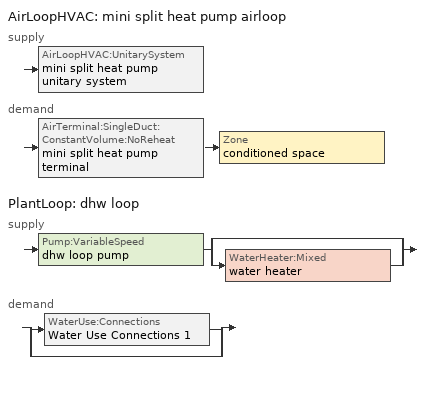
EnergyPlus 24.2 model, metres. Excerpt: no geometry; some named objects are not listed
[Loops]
AirLoopHVAC 'mini split heat pump airloop'
 supply: AirLoopHVAC:UnitarySystem 'mini split heat pump unitary system'
 demand: AirTerminal:SingleDuct:ConstantVolume:NoReheat 'mini split heat pump terminal' > Zone 'conditioned space'
PlantLoop 'dhw loop'
 supply: Pump:VariableSpeed 'dhw loop pump' > split
  | bypass
  | WaterHeater:Mixed 'water heater'
 demand: split
  | WaterUse:Connections 'Water Use Connections 1'
  | bypass
[ZoneControl:Thermostat]
conditioned space Thermostat: Zone or ZoneList=conditioned space; Control Type Schedule=conditioned space Thermostat Schedule; Control 1=conditioned space temperature setpoint; Temperature Difference Between Cutout And Setpoint {deltaC}=0
[ThermostatSetpoint:DualSetpoint]
conditioned space temperature setpoint: Heating Setpoint Temperature Schedule=heating setpoint; Cooling Setpoint Temperature Schedule=cooling setpoint
[AirLoopHVAC:UnitarySystem] Control Type=Load; Controlling Zone or Thermostat Location=conditioned space; Dehumidification Control Type=None; Availability Schedule=Always On Discrete; Fan Placement=BlowThrough; DX Heating Coil Sizing Ratio=1; Use DOAS DX Cooling Coil=No; Minimum Supply Air Temperature {C}=2; Latent Load Control=SensibleOnlyLoadControl; Heating Supply Air Flow Rate Method=SupplyAirFlowRate; No Load Supply Air Flow Rate Method=SupplyAirFlowRate; No Load Supply Air Flow Rate {m3/s}=0; No Load Supply Air Flow Rate Control Set To Low Speed=Yes; Maximum Supply Air Temperature {C}=48.8889; Maximum Outdoor Dry-Bulb Temperature for Supplemental Heater Operation {C}=21; Ancillary On-Cycle Electric Power {W}=0; Ancillary Off-Cycle Electric Power {W}=0
Name | Supply Fan | Supply Air Fan Operating Mode Schedule | Heating Coil | Cooling Supply Air Flow Rate Method | Heating Supply Air Flow Rate {m3/s} | Cooling Coil | Cooling Supply Air Flow Rate {m3/s} | Design Specification Multispeed Object
unit heater unitary system | unit heater supply fan | unit heater auto fan schedule | unit heater htg coil | None | 0.00141584
unit heater unitary system 1 | unit heater supply fan 1 | unit heater auto fan schedule 1 | unit heater htg coil 1 | None | 0.00141584
mini split heat pump unitary system | mini split heat pump supply fan | mini split heat pump auto fan schedule | mini split heat pump htg coil | SupplyAirFlowRate | 0.316677 | mini split heat pump clg coil | 0.316677 | Unitary System Performance Multispeed 1
[Fan:SystemModel] Availability Schedule=Always On Discrete; Speed Control Method=Discrete; Electric Power Minimum Flow Rate Fraction=0.2; Design Pressure Rise {Pa}=500; Motor Efficiency=1; Motor In Air Stream Fraction=1; Design Electric Power Consumption {W}=Autosize; Design Power Sizing Method=PowerPerFlow; Electric Power Per Unit Flow Rate Per Unit Pressure {W/((m3/s)-Pa)}=1.66667; Fan Total Efficiency=0.7; Motor Loss Radiative Fraction=0
Name | Design Maximum Air Flow Rate {m3/s} | Electric Power Per Unit Flow Rate {W/(m3/s)} | Number of Speeds | Speed Flow Fraction 1 | Speed Electric Power Fraction 1 | Speed Flow Fraction 2 | Speed Electric Power Fraction 2 | Speed Flow Fraction 3 | Speed Electric Power Fraction 3 | Speed Flow Fraction 4 | Speed Electric Power Fraction 4
unit heater supply fan; unit heater supply fan 1 | 0.00141584 | 1e-06 | 1 | 1 | 1
mini split heat pump supply fan | 0.389996 | 148.322 | 4 | 0.20706 | 0.00888 | 0.252 | 0.016 | 0.812 | 0.53539 | 1 | 1
[Coil:Heating:Fuel] Availability Schedule=Always On Discrete; Fuel Type=Propane; Burner Efficiency=0.3; Nominal Capacity {W}=0.293071; On Cycle Parasitic Electric Load {W}=0; Off Cycle Parasitic Fuel Load {W}=0
unit heater htg coil; unit heater htg coil 1
[ZoneHVAC:Baseboard:Convective:Electric]
electric baseboard: Availability Schedule=Always On Discrete; Heating Design Capacity {W}=16850.7; Efficiency=1
[AirTerminal:SingleDuct:ConstantVolume:NoReheat]
mini split heat pump terminal: Availability Schedule=Always On Discrete; Maximum Air Flow Rate {m3/s}=0.316677
[Zone equipment]
conditioned space: unit heater unitary system, unit heater unitary system 1, electric baseboard, mini split heat pump terminal
[AirLoopHVAC]
mini split heat pump airloop: Design Supply Air Flow Rate {m3/s}=0.316677; Design Return Air Flow Fraction of Supply Air Flow=1
[Sizing:System]
mini split heat pump airloop: Type of Load to Size On=Sensible; Design Outdoor Air Flow Rate {m3/s}=Autosize; Central Heating Maximum System Air Flow Ratio=0.3; Preheat Design Temperature {C}=7; Preheat Design Humidity Ratio {kgWater/kgDryAir}=0.008; Precool Design Temperature {C}=12.8; Precool Design Humidity Ratio {kgWater/kgDryAir}=0.008; Central Cooling Design Supply Air Temperature {C}=12.8; Central Heating Design Supply Air Temperature {C}=16.7; Type of Zone Sum to Use=NonCoincident; 100% Outdoor Air in Cooling=Yes; 100% Outdoor Air in Heating=Yes; Central Cooling Design Supply Air Humidity Ratio {kgWater/kgDryAir}=0.0085; Central Heating Design Supply Air Humidity Ratio {kgWater/kgDryAir}=0.008; Cooling Supply Air Flow Rate Method=DesignDay; Cooling Supply Air Flow Rate {m3/s}=0; Cooling Supply Air Flow Rate Per Floor Area {m3/s-m2}=0.00996765; Cooling Fraction of Autosized Cooling Supply Air Flow Rate=1; Cooling Supply Air Flow Rate Per Unit Cooling Capacity {m3/s-W}=3.94755e-05; Heating Supply Air Flow Rate Method=DesignDay; Heating Supply Air Flow Rate {m3/s}=0; Heating Supply Air Flow Rate Per Floor Area {m3/s-m2}=0.00996765; Heating Fraction of Autosized Heating Supply Air Flow Rate=1; Heating Fraction of Autosized Cooling Supply Air Flow Rate=1; Heating Supply Air Flow Rate Per Unit Heating Capacity {m3/s-W}=3.15882e-05; System Outdoor Air Method=ZoneSum; Zone Maximum Outdoor Air Fraction=1; Cooling Design Capacity Method=CoolingDesignCapacity; Cooling Design Capacity {W}=Autosize; Cooling Design Capacity Per Floor Area {W/m2}=234.7; Fraction of Autosized Cooling Design Capacity=1; Heating Design Capacity Method=HeatingDesignCapacity; Heating Design Capacity {W}=Autosize; Heating Design Capacity Per Floor Area {W/m2}=157; Fraction of Autosized Heating Design Capacity=1; Central Cooling Capacity Control Method=OnOff; Occupant Diversity=Autosize
[AvailabilityManager:Scheduled]
mini split heat pump airloop Availability Manager: Schedule=Always On Discrete
[Coil:Heating:DX:MultiSpeed]
mini split heat pump htg coil: Availability Schedule=Always On Discrete; Minimum Outdoor Dry-Bulb Temperature for Compressor Operation {C}=-28.8889; Crankcase Heater Capacity {W}=50; Maximum Outdoor Dry-Bulb Temperature for Crankcase Heater Operation {C}=10; Defrost Energy Input Ratio Function of Temperature Curve=Defrosteir; Maximum Outdoor Dry-Bulb Temperature for Defrost Operation {C}=4.44444; Defrost Strategy=ReverseCycle; Defrost Control=Timed; Defrost Time Period Fraction=0.058333; Resistive Defrost Heater Capacity {W}=AutoSize; Apply Part Load Fraction to Speeds Greater than 1=No; Fuel Type=Electricity; Region number for Calculating HSPF=4; Number of Speeds=2; Speed Gross Rated Heating Capacity 1 {W}=1830.09; Speed Gross Rated Heating COP 1 {W/W}=4.52485; Speed Rated Air Flow Rate 1 {m3/s}=0.0982862; Speed Rated Supply Air Fan Power Per Volume Flow Rate 2017 1 {W/(m3/s)}=773.3; Speed Rated Supply Air Fan Power Per Volume Flow Rate 2023 1 {W/(m3/s)}=934.4; Speed Heating Capacity Function of Temperature Curve Name 1=Heat-CAP-fT1; Speed Heating Capacity Function of Flow Fraction Curve Name 1=Heat-CAP-fFF1; Speed Energy Input Ratio Function of Temperature Curve Name 1=Heat-EIR-fT1; Speed Energy Input Ratio Function of Flow Fraction Curve Name 1=Heat-EIR-fFF1; Speed Part Load Fraction Correlation Curve Name 1=Heat-PLF-fPLR1; Speed Rated Waste Heat Fraction of Power Input 1=0.2; Speed Waste Heat Function of Temperature Curve Name 1=ConstantBiquadratic 1; Speed Gross Rated Heating Capacity 2 {W}=7208.14; Speed Gross Rated Heating COP 2 {W/W}=3.18778; Speed Rated Air Flow Rate 2 {m3/s}=0.390027; Speed Rated Supply Air Fan Power Per Volume Flow Rate 2017 2 {W/(m3/s)}=773.3; Speed Rated Supply Air Fan Power Per Volume Flow Rate 2023 2 {W/(m3/s)}=934.4; Speed Heating Capacity Function of Temperature Curve Name 2=Heat-CAP-fT2; Speed Heating Capacity Function of Flow Fraction Curve Name 2=Heat-CAP-fFF2; Speed Energy Input Ratio Function of Temperature Curve Name 2=Heat-EIR-fT2; Speed Energy Input Ratio Function of Flow Fraction Curve Name 2=Heat-EIR-fFF2; Speed Part Load Fraction Correlation Curve Name 2=Heat-PLF-fPLR2; Speed Rated Waste Heat Fraction of Power Input 2=0.2; Speed Waste Heat Function of Temperature Curve Name 2=ConstantBiquadratic 1
[Coil:Cooling:DX:MultiSpeed]
mini split heat pump clg coil: Availability Schedule=Always On Discrete; Condenser Type=AirCooled; Minimum Outdoor Dry-Bulb Temperature for Compressor Operation {C}=-25; Apply Part Load Fraction to Speeds Greater than 1=No; Apply Latent Degradation to Speeds Greater than 1=No; Crankcase Heater Capacity {W}=50; Maximum Outdoor Dry-Bulb Temperature for Crankcase Heater Operation {C}=10; Basin Heater Capacity {W/K}=0; Basin Heater Setpoint Temperature {C}=2; Fuel Type=Electricity; Number of Speeds=2; Speed Gross Rated Total Cooling Capacity 1 {W}=1505.02; Speed Gross Rated Sensible Heat Ratio 1=0.806404; Speed Gross Rated Cooling COP 1 {W/W}=4.20606; Speed Rated Air Flow Rate 1 {m3/s}=0.0807596; Speed Rated Evaporator Fan Power Per Volume Flow Rate 2017 1 {W/(m3/s)}=773.3; Speed Rated Evaporator Fan Power Per Volume Flow Rate 2023 1 {W/(m3/s)}=934.4; Speed Total Cooling Capacity Function of Temperature Curve Name 1=Cool-CAP-fT1; Speed Total Cooling Capacity Function of Flow Fraction Curve Name 1=Cool-CAP-fFF1; Speed Energy Input Ratio Function of Temperature Curve Name 1=Cool-EIR-fT1; Speed Energy Input Ratio Function of Flow Fraction Curve Name 1=Cool-EIR-fFF1; Speed Part Load Fraction Correlation Curve Name 1=Cool-PLF-fPLR1; Speed Nominal Time for Condensate Removal to Begin 1 {s}=1000; Speed Ratio of Initial Moisture Evaporation Rate and Steady State Latent Capacity 1=1.5; Speed Maximum Cycling Rate 1 {cycles/hr}=3; Speed Latent Capacity Time Constant 1 {s}=45; Speed Rated Waste Heat Fraction of Power Input 1=0.2; Speed Waste Heat Function of Temperature Curve Name 1=ConstantBiquadratic; Speed Evaporative Condenser Effectiveness 1=0.9; Speed Evaporative Condenser Air Flow Rate 1 {m3/s}=AutoSize; Speed Rated Evaporative Condenser Pump Power Consumption 1 {W}=AutoSize; Speed Gross Rated Total Cooling Capacity 2 {W}=5930.96; Speed Gross Rated Sensible Heat Ratio 2=0.759942; Speed Gross Rated Cooling COP 2 {W/W}=3.10396; Speed Rated Air Flow Rate 2 {m3/s}=0.316702; Speed Rated Evaporator Fan Power Per Volume Flow Rate 2017 2 {W/(m3/s)}=773.3; Speed Rated Evaporator Fan Power Per Volume Flow Rate 2023 2 {W/(m3/s)}=934.4; Speed Total Cooling Capacity Function of Temperature Curve Name 2=Cool-CAP-fT2; Speed Total Cooling Capacity Function of Flow Fraction Curve Name 2=Cool-CAP-fFF2; Speed Energy Input Ratio Function of Temperature Curve Name 2=Cool-EIR-fT2; Speed Energy Input Ratio Function of Flow Fraction Curve Name 2=Cool-EIR-fFF2; Speed Part Load Fraction Correlation Curve Name 2=Cool-PLF-fPLR2; Speed Nominal Time for Condensate Removal to Begin 2 {s}=1000; Speed Ratio of Initial Moisture Evaporation Rate and Steady State Latent Capacity 2=1.5; Speed Maximum Cycling Rate 2 {cycles/hr}=3; Speed Latent Capacity Time Constant 2 {s}=45; Speed Rated Waste Heat Fraction of Power Input 2=0.2; Speed Waste Heat Function of Temperature Curve Name 2=ConstantBiquadratic; Speed Evaporative Condenser Effectiveness 2=0.9; Speed Evaporative Condenser Air Flow Rate 2 {m3/s}=AutoSize; Speed Rated Evaporative Condenser Pump Power Consumption 2 {W}=AutoSize
[UnitarySystemPerformance:Multispeed]
Unitary System Performance Multispeed 1: Number of Speeds for Heating=2; Number of Speeds for Cooling=2; Single Mode Operation=No; No Load Supply Air Flow Rate Ratio=1; Heating Speed Supply Air Flow Ratio 1=0.310345; Cooling Speed Supply Air Flow Ratio 1=0.255; Heating Speed Supply Air Flow Ratio 2=1.23153; Cooling Speed Supply Air Flow Ratio 2=1
[PlantLoop]
dhw loop: Fluid Type=Water; Plant Equipment Operation Scheme=dhw loop Operation Schemes; Maximum Loop Temperature {C}=100; Minimum Loop Temperature {C}=0; Maximum Loop Flow Rate {m3/s}=0.01; Minimum Loop Flow Rate {m3/s}=0; Plant Loop Volume {m3}=0.003; Load Distribution Scheme=Optimal; Plant Loop Demand Calculation Scheme=SingleSetpoint; Common Pipe Simulation=None
[Sizing:Plant]
dhw loop: Loop Type=Heating; Design Loop Exit Temperature {C}=56; Loop Design Temperature Difference {deltaC}=5.55556; Sizing Option=NonCoincident; Zone Timesteps in Averaging Window=1; Coincident Sizing Factor Mode=None
[Pump:VariableSpeed]
dhw loop pump: Design Maximum Flow Rate {m3/s}=0.01; Design Pump Head {Pa}=1; Design Power Consumption {W}=0; Motor Efficiency=0.85; Fraction of Motor Inefficiencies to Fluid Stream=0; Coefficient 1 of the Part Load Performance Curve=0; Coefficient 2 of the Part Load Performance Curve=1; Coefficient 3 of the Part Load Performance Curve=0; Coefficient 4 of the Part Load Performance Curve=0; Design Minimum Flow Rate {m3/s}=0; Pump Control Type=Intermittent; Skin Loss Radiative Fraction=0.5; Design Power Sizing Method=PowerPerFlowPerPressure; Design Electric Power per Unit Flow Rate {W/(m3/s)}=348701.1; Design Shaft Power per Unit Flow Rate per Unit Head {W/((m3/s)-Pa)}=1.28205; Design Minimum Flow Rate Fraction=0
[WaterHeater:Mixed]
water heater: Tank Volume {m3}=0.152968; Setpoint Temperature Schedule=water heater setpoint; Deadband Temperature Difference {deltaC}=2; Maximum Temperature Limit {C}=99; Heater Control Type=Cycle; Heater Maximum Capacity {W}=5500.06; Heater Minimum Capacity {W}=0; Heater Ignition Minimum Flow Rate {m3/s}=0; Heater Ignition Delay {s}=0; Heater Fuel Type=Electricity; Heater Thermal Efficiency=1; Off Cycle Parasitic Fuel Consumption Rate {W}=0; Off Cycle Parasitic Fuel Type=Electricity; Off Cycle Parasitic Heat Fraction to Tank=0; On Cycle Parasitic Fuel Consumption Rate {W}=0; On Cycle Parasitic Fuel Type=Electricity; On Cycle Parasitic Heat Fraction to Tank=0; Ambient Temperature Indicator=Zone; Ambient Temperature Zone=conditioned space; Off Cycle Loss Coefficient to Ambient Temperature {W/K}=2.7873; Off Cycle Loss Fraction to Zone=1; On Cycle Loss Coefficient to Ambient Temperature {W/K}=2.7873; On Cycle Loss Fraction to Zone=1; Use Side Effectiveness=1; Source Side Effectiveness=1; Use Side Design Flow Rate {m3/s}=Autosize; Source Side Design Flow Rate {m3/s}=Autosize; Indirect Water Heating Recovery Time {hr}=1.5; Source Side Flow Control Mode=IndirectHeatPrimarySetpoint
[WaterHeater:Sizing]
water heater: Design Mode=PeakDraw; Time Storage Can Meet Peak Draw {hr}=0.538503; Time for Tank Recovery {hr}=0; Nominal Tank Volume for Autosizing Plant Connections {m3}=1
[SetpointManager:Scheduled]
Setpoint Manager Scheduled 1: Control Variable=Temperature; Schedule=dhw temp
[WaterUse:Connections]
Water Use Connections 1: Drain Water Heat Exchanger Type=None; Drain Water Heat Exchanger Destination=Plant; Water Use Equipment Name 1=dhw fixtures; Water Use Equipment Name 2=dhw distribution waste; Water Use Equipment Name 3=clothes washer; Water Use Equipment Name 4=dishwasher
[WaterUse:Equipment]
Name | Peak Flow Rate {m3/s} | Flow Rate Fraction Schedule | Target Temperature Schedule
dhw fixtures | 4.44883e-06 | dhw fixtures schedule | mixed water temperature schedule
dhw distribution waste | 1.3487e-06 | dhw fixtures schedule | mixed water temperature schedule
clothes washer | 9.69919e-07 | clothes washer schedule
dishwasher | 2.90872e-07 | dishwasher schedule
[PlantEquipmentOperationSchemes]
dhw loop Operation Schemes: Control Scheme Object Type 1=PlantEquipmentOperation:HeatingLoad; Control Scheme Name 1=dhw loop Heating Operation Scheme; Control Scheme Schedule Name 1=Always On Discrete
[PlantEquipmentOperation:HeatingLoad]
dhw loop Heating Operation Scheme: Load Range Lower Limit 1 {W}=0; Load Range Upper Limit 1 {W}=1000000000; Range Equipment List Name 1=dhw loop Heating Equipment List
[PlantEquipmentList]
dhw loop Heating Equipment List: WaterHeater:Mixed, water heater
[EnergyManagementSystem:GlobalVariable]
infil_program_Qfan
infil_program_Qinf
mini_split_heat_pump_airloop_Fan_RTF
natural_vent_program_Qnv
natural_vent_program_Qwhf
[EnergyManagementSystem:InternalVariable]
mini_split_heat_pump_airloop_max_sup_fan_mfr: Internal Data Index Key=mini split heat pump supply fan; Internal Data Type=Fan Maximum Mass Flow Rate
[EnergyManagementSystem:Sensor]
Name | Output:Variable or Output:Meter Index Key | Output:Variable or Output:Meter
airflow_gain | infil flow | Infiltration Sensible Heat Gain Energy
airflow_gain_1 | natural vent flow | Infiltration Sensible Heat Gain Energy
airflow_gain_2 | whole house fan flow | Infiltration Sensible Heat Gain Energy
airflow_loss | infil flow | Infiltration Sensible Heat Loss Energy
airflow_loss_1 | natural vent flow | Infiltration Sensible Heat Loss Energy
airflow_loss_2 | whole house fan flow | Infiltration Sensible Heat Loss Energy
clg_load_cond |  | Cooling:EnergyTransfer:Zone:CONDITIONED SPACE
clg_sp_s; clg_sp_s_1 | cooling setpoint | Schedule Value
clothes_dryer_exhaust_0_sch_s | clothes dryer exhaust 0 schedule | Schedule Value
conditioned_space_clg_unmet_s | conditioned space | Zone Cooling Setpoint Not Met Time
conditioned_space_htg_unmet_s | conditioned space | Zone Heating Setpoint Not Met Time
cool_season | cooling season schedule | Schedule Value
dhw_loss | water heater | Water Heater Heat Loss Energy
dhw_rtf | water heater | Water Heater Runtime Fraction
fridge_tin_s; tin_s; tin_s_1 | conditioned space | Zone Mean Air Temperature
htg_load_cond |  | Heating:EnergyTransfer:Zone:CONDITIONED SPACE
htg_sp_s; htg_sp_s_1 | heating setpoint | Schedule Value
ig_ee_conv | clothes dryer | Electric Equipment Convective Heating Energy
ig_ee_conv_1 | clothes washer | Electric Equipment Convective Heating Energy
ig_ee_conv_2 | cooking range | Electric Equipment Convective Heating Energy
ig_ee_conv_3 | dishwasher | Electric Equipment Convective Heating Energy
ig_ee_conv_4 | fridge | Electric Equipment Convective Heating Energy
ig_ee_conv_5 | misc plug loads | Electric Equipment Convective Heating Energy
ig_ee_conv_6 | whole house fan | Electric Equipment Convective Heating Energy
ig_ee_rad | clothes dryer | Electric Equipment Radiant Heating Energy
ig_ee_rad_1 | clothes washer | Electric Equipment Radiant Heating Energy
ig_ee_rad_2 | cooking range | Electric Equipment Radiant Heating Energy
ig_ee_rad_3 | dishwasher | Electric Equipment Radiant Heating Energy
ig_ee_rad_4 | fridge | Electric Equipment Radiant Heating Energy
ig_ee_rad_5 | misc plug loads | Electric Equipment Radiant Heating Energy
ig_ee_rad_6 | whole house fan | Electric Equipment Radiant Heating Energy
ig_lgt_conv | interior lighting | Lights Convective Heating Energy
ig_lgt_rad | interior lighting | Lights Radiant Heating Energy
ig_lgt_vis | interior lighting | Lights Visible Radiation Heating Energy
ig_oe_conv | clothes dryer 1 | Other Equipment Convective Heating Energy
ig_oe_conv_1 | cooking range 1 | Other Equipment Convective Heating Energy
ig_oe_conv_2 | general water use latent | Other Equipment Convective Heating Energy
ig_oe_conv_3 | general water use sensible | Other Equipment Convective Heating Energy
ig_oe_conv_4 | water heater energy adjustment1 | Other Equipment Convective Heating Energy
ig_oe_rad | clothes dryer 1 | Other Equipment Radiant Heating Energy
ig_oe_rad_1 | cooking range 1 | Other Equipment Radiant Heating Energy
ig_oe_rad_2 | general water use latent | Other Equipment Radiant Heating Energy
ig_oe_rad_3 | general water use sensible | Other Equipment Radiant Heating Energy
ig_oe_rad_4 | water heater energy adjustment1 | Other Equipment Radiant Heating Energy
ig_ppl_conv | occupants | People Convective Heating Energy
ig_ppl_rad | occupants | People Radiant Heating Energy
im_conv | furniture mass conditioned space 1 | Surface Inside Face Convection Heat Gain Energy
im_conv_1 | partition wall mass | Surface Inside Face Convection Heat Gain Energy
im_ig | furniture mass conditioned space 1 | Surface Inside Face Internal Gains Radiation Heat Gain Energy
im_ig_1 | partition wall mass | Surface Inside Face Internal Gains Radiation Heat Gain Energy
im_lgt | furniture mass conditioned space 1 | Surface Inside Face Lights Radiation Heat Gain Energy
im_lgt_1 | partition wall mass | Surface Inside Face Lights Radiation Heat Gain Energy
im_sol | furniture mass conditioned space 1 | Surface Inside Face Solar Radiation Heat Gain Energy
im_sol_1 | partition wall mass | Surface Inside Face Solar Radiation Heat Gain Energy
im_surf | furniture mass conditioned space 1 | Surface Inside Face Net Surface Thermal Radiation Heat Gain Energy
im_surf_1 | partition wall mass | Surface Inside Face Net Surface Thermal Radiation Heat Gain Energy
mini_split_heat_pump_airloop_Fan_RTF_s | mini split heat pump supply fan | Fan Runtime Fraction Speed 1
mini_split_heat_pump_airloop_Fan_RTF_s_1 | mini split heat pump supply fan | Fan Runtime Fraction Speed 2
mini_split_heat_pump_airloop_Fan_RTF_s_2 | mini split heat pump supply fan | Fan Runtime Fraction Speed 3
mini_split_heat_pump_airloop_Fan_RTF_s_3 | mini split heat pump supply fan | Fan Runtime Fraction Speed 4
mini_split_heat_pump_clg_coil_s | mini split heat pump clg coil | Cooling Coil Total Cooling Energy
mini_split_heat_pump_htg_coil_s | mini split heat pump htg coil | Heating Coil Heating Energy
mini_split_heat_pump_supply_fan_s | mini split heat pump supply fan | Fan Electricity Energy
mv_conv | mech vent house fan | Electric Equipment Convective Heating Energy
mv_conv_1 | mech vent house fan cfis | Electric Equipment Convective Heating Energy
mv_conv_2 | mech vent house fan latent load | Other Equipment Convective Heating Energy
mv_conv_3 | mech vent house fan sensible load | Other Equipment Convective Heating Energy
mv_rad | mech vent house fan | Electric Equipment Radiant Heating Energy
mv_rad_1 | mech vent house fan cfis | Electric Equipment Radiant Heating Energy
mv_rad_2 | mech vent house fan latent load | Other Equipment Radiant Heating Energy
mv_rad_3 | mech vent house fan sensible load | Other Equipment Radiant Heating Energy
natural_vent_s | natural vent schedule | Schedule Value
out_pb_s |  | Site Outdoor Air Barometric Pressure
out_wt_s |  | Site Outdoor Air Humidity Ratio
site_vw_s |  | Site Wind Speed
ss_back_out | Window1 | Surface Window Shortwave from Zone Back Out Window Heat Transfer Rate
ss_back_out_1 | Window10 | Surface Window Shortwave from Zone Back Out Window Heat Transfer Rate
ss_back_out_10 | Window4 | Surface Window Shortwave from Zone Back Out Window Heat Transfer Rate
ss_back_out_11 | Window5 | Surface Window Shortwave from Zone Back Out Window Heat Transfer Rate
ss_back_out_12 | Window6 | Surface Window Shortwave from Zone Back Out Window Heat Transfer Rate
ss_back_out_13 | Window8 | Surface Window Shortwave from Zone Back Out Window Heat Transfer Rate
ss_back_out_14 | Window9 | Surface Window Shortwave from Zone Back Out Window Heat Transfer Rate
ss_back_out_2 | Window12 | Surface Window Shortwave from Zone Back Out Window Heat Transfer Rate
ss_back_out_3 | Window14 | Surface Window Shortwave from Zone Back Out Window Heat Transfer Rate
ss_back_out_4 | Window15 | Surface Window Shortwave from Zone Back Out Window Heat Transfer Rate
ss_back_out_5 | Window16 | Surface Window Shortwave from Zone Back Out Window Heat Transfer Rate
ss_back_out_6 | Window17 | Surface Window Shortwave from Zone Back Out Window Heat Transfer Rate
ss_back_out_7 | Window19 | Surface Window Shortwave from Zone Back Out Window Heat Transfer Rate
ss_back_out_8 | Window2 | Surface Window Shortwave from Zone Back Out Window Heat Transfer Rate
ss_back_out_9 | Window3 | Surface Window Shortwave from Zone Back Out Window Heat Transfer Rate
ss_conv | Door1 | Surface Inside Face Convection Heat Gain Energy
ss_conv_1 | Door2 | Surface Inside Face Convection Heat Gain Energy
ss_conv_10 | Window2 | Surface Inside Face Convection Heat Gain Energy
ss_conv_11 | Window3 | Surface Inside Face Convection Heat Gain Energy
ss_conv_12 | Window4 | Surface Inside Face Convection Heat Gain Energy
ss_conv_13 | Window5 | Surface Inside Face Convection Heat Gain Energy
ss_conv_14 | Window6 | Surface Inside Face Convection Heat Gain Energy
ss_conv_15 | Window8 | Surface Inside Face Convection Heat Gain Energy
ss_conv_16 | Window9 | Surface Inside Face Convection Heat Gain Energy
ss_conv_2 | Window1 | Surface Inside Face Convection Heat Gain Energy
ss_conv_3 | Window10 | Surface Inside Face Convection Heat Gain Energy
ss_conv_4 | Window12 | Surface Inside Face Convection Heat Gain Energy
ss_conv_5 | Window14 | Surface Inside Face Convection Heat Gain Energy
ss_conv_6 | Window15 | Surface Inside Face Convection Heat Gain Energy
ss_conv_7 | Window16 | Surface Inside Face Convection Heat Gain Energy
ss_conv_8 | Window17 | Surface Inside Face Convection Heat Gain Energy
ss_conv_9 | Window19 | Surface Inside Face Convection Heat Gain Energy
ss_ig | Door1 | Surface Inside Face Internal Gains Radiation Heat Gain Energy
ss_ig_1 | Door2 | Surface Inside Face Internal Gains Radiation Heat Gain Energy
ss_ig_10 | Window2 | Surface Inside Face Internal Gains Radiation Heat Gain Energy
ss_ig_11 | Window3 | Surface Inside Face Internal Gains Radiation Heat Gain Energy
ss_ig_12 | Window4 | Surface Inside Face Internal Gains Radiation Heat Gain Energy
ss_ig_13 | Window5 | Surface Inside Face Internal Gains Radiation Heat Gain Energy
ss_ig_14 | Window6 | Surface Inside Face Internal Gains Radiation Heat Gain Energy
ss_ig_15 | Window8 | Surface Inside Face Internal Gains Radiation Heat Gain Energy
ss_ig_16 | Window9 | Surface Inside Face Internal Gains Radiation Heat Gain Energy
ss_ig_2 | Window1 | Surface Inside Face Internal Gains Radiation Heat Gain Energy
ss_ig_3 | Window10 | Surface Inside Face Internal Gains Radiation Heat Gain Energy
ss_ig_4 | Window12 | Surface Inside Face Internal Gains Radiation Heat Gain Energy
ss_ig_5 | Window14 | Surface Inside Face Internal Gains Radiation Heat Gain Energy
ss_ig_6 | Window15 | Surface Inside Face Internal Gains Radiation Heat Gain Energy
ss_ig_7 | Window16 | Surface Inside Face Internal Gains Radiation Heat Gain Energy
ss_ig_8 | Window17 | Surface Inside Face Internal Gains Radiation Heat Gain Energy
ss_ig_9 | Window19 | Surface Inside Face Internal Gains Radiation Heat Gain Energy
ss_lgt | Door1 | Surface Inside Face Lights Radiation Heat Gain Energy
ss_lgt_1 | Door2 | Surface Inside Face Lights Radiation Heat Gain Energy
ss_sol | Door1 | Surface Inside Face Solar Radiation Heat Gain Energy
ss_sol_1 | Door2 | Surface Inside Face Solar Radiation Heat Gain Energy
ss_surf | Door1 | Surface Inside Face Net Surface Thermal Radiation Heat Gain Energy
ss_surf_1 | Door2 | Surface Inside Face Net Surface Thermal Radiation Heat Gain Energy
ss_surf_10 | Window2 | Surface Inside Face Net Surface Thermal Radiation Heat Gain Energy
ss_surf_11 | Window3 | Surface Inside Face Net Surface Thermal Radiation Heat Gain Energy
ss_surf_12 | Window4 | Surface Inside Face Net Surface Thermal Radiation Heat Gain Energy
ss_surf_13 | Window5 | Surface Inside Face Net Surface Thermal Radiation Heat Gain Energy
ss_surf_14 | Window6 | Surface Inside Face Net Surface Thermal Radiation Heat Gain Energy
ss_surf_15 | Window8 | Surface Inside Face Net Surface Thermal Radiation Heat Gain Energy
ss_surf_16 | Window9 | Surface Inside Face Net Surface Thermal Radiation Heat Gain Energy
ss_surf_2 | Window1 | Surface Inside Face Net Surface Thermal Radiation Heat Gain Energy
ss_surf_3 | Window10 | Surface Inside Face Net Surface Thermal Radiation Heat Gain Energy
ss_surf_4 | Window12 | Surface Inside Face Net Surface Thermal Radiation Heat Gain Energy
ss_surf_5 | Window14 | Surface Inside Face Net Surface Thermal Radiation Heat Gain Energy
ss_surf_6 | Window15 | Surface Inside Face Net Surface Thermal Radiation Heat Gain Energy
ss_surf_7 | Window16 | Surface Inside Face Net Surface Thermal Radiation Heat Gain Energy
ss_surf_8 | Window17 | Surface Inside Face Net Surface Thermal Radiation Heat Gain Energy
ss_surf_9 | Window19 | Surface Inside Face Net Surface Thermal Radiation Heat Gain Energy
ss_trans_in | Window1 | Surface Window Transmitted Solar Radiation Rate
ss_trans_in_1 | Window10 | Surface Window Transmitted Solar Radiation Rate
ss_trans_in_10 | Window4 | Surface Window Transmitted Solar Radiation Rate
ss_trans_in_11 | Window5 | Surface Window Transmitted Solar Radiation Rate
ss_trans_in_12 | Window6 | Surface Window Transmitted Solar Radiation Rate
ss_trans_in_13 | Window8 | Surface Window Transmitted Solar Radiation Rate
ss_trans_in_14 | Window9 | Surface Window Transmitted Solar Radiation Rate
ss_trans_in_2 | Window12 | Surface Window Transmitted Solar Radiation Rate
ss_trans_in_3 | Window14 | Surface Window Transmitted Solar Radiation Rate
ss_trans_in_4 | Window15 | Surface Window Transmitted Solar Radiation Rate
ss_trans_in_5 | Window16 | Surface Window Transmitted Solar Radiation Rate
ss_trans_in_6 | Window17 | Surface Window Transmitted Solar Radiation Rate
ss_trans_in_7 | Window19 | Surface Window Transmitted Solar Radiation Rate
ss_trans_in_8 | Window2 | Surface Window Transmitted Solar Radiation Rate
ss_trans_in_9 | Window3 | Surface Window Transmitted Solar Radiation Rate
ss_trans_out | Window1 | Surface Inside Face Initial Transmitted Diffuse Transmitted Out Window Solar Radiation Rate
ss_trans_out_1 | Window10 | Surface Inside Face Initial Transmitted Diffuse Transmitted Out Window Solar Radiation Rate
ss_trans_out_10 | Window4 | Surface Inside Face Initial Transmitted Diffuse Transmitted Out Window Solar Radiation Rate
ss_trans_out_11 | Window5 | Surface Inside Face Initial Transmitted Diffuse Transmitted Out Window Solar Radiation Rate
ss_trans_out_12 | Window6 | Surface Inside Face Initial Transmitted Diffuse Transmitted Out Window Solar Radiation Rate
ss_trans_out_13 | Window8 | Surface Inside Face Initial Transmitted Diffuse Transmitted Out Window Solar Radiation Rate
ss_trans_out_14 | Window9 | Surface Inside Face Initial Transmitted Diffuse Transmitted Out Window Solar Radiation Rate
ss_trans_out_2 | Window12 | Surface Inside Face Initial Transmitted Diffuse Transmitted Out Window Solar Radiation Rate
ss_trans_out_3 | Window14 | Surface Inside Face Initial Transmitted Diffuse Transmitted Out Window Solar Radiation Rate
ss_trans_out_4 | Window15 | Surface Inside Face Initial Transmitted Diffuse Transmitted Out Window Solar Radiation Rate
ss_trans_out_5 | Window16 | Surface Inside Face Initial Transmitted Diffuse Transmitted Out Window Solar Radiation Rate
ss_trans_out_6 | Window17 | Surface Inside Face Initial Transmitted Diffuse Transmitted Out Window Solar Radiation Rate
ss_trans_out_7 | Window19 | Surface Inside Face Initial Transmitted Diffuse Transmitted Out Window Solar Radiation Rate
ss_trans_out_8 | Window2 | Surface Inside Face Initial Transmitted Diffuse Transmitted Out Window Solar Radiation Rate
ss_trans_out_9 | Window3 | Surface Inside Face Initial Transmitted Diffuse Transmitted Out Window Solar Radiation Rate
s_conv | Floor1 | Surface Inside Face Convection Heat Gain Energy
s_conv_1 | FoundationWall1 | Surface Inside Face Convection Heat Gain Energy
s_conv_10 | Wall1:180 | Surface Inside Face Convection Heat Gain Energy
s_conv_11 | Wall1:270 | Surface Inside Face Convection Heat Gain Energy
s_conv_12 | Wall1:90 | Surface Inside Face Convection Heat Gain Energy
s_conv_13 | Wall2:0 | Surface Inside Face Convection Heat Gain Energy
s_conv_14 | Wall2:180 | Surface Inside Face Convection Heat Gain Energy
s_conv_15 | Wall2:270 | Surface Inside Face Convection Heat Gain Energy
s_conv_16 | Wall2:90 | Surface Inside Face Convection Heat Gain Energy
s_conv_2 | inferred conditioned ceiling | Surface Inside Face Convection Heat Gain Energy
s_conv_3 | inferred conditioned floor | Surface Inside Face Convection Heat Gain Energy
s_conv_4 | RimJoist1:0 | Surface Inside Face Convection Heat Gain Energy
s_conv_5 | RimJoist1:180 | Surface Inside Face Convection Heat Gain Energy
s_conv_6 | RimJoist1:270 | Surface Inside Face Convection Heat Gain Energy
s_conv_7 | RimJoist1:90 | Surface Inside Face Convection Heat Gain Energy
s_conv_8 | Slab1 | Surface Inside Face Convection Heat Gain Energy
s_conv_9 | Wall1:0 | Surface Inside Face Convection Heat Gain Energy
s_ig | Floor1 | Surface Inside Face Internal Gains Radiation Heat Gain Energy
s_ig_1 | FoundationWall1 | Surface Inside Face Internal Gains Radiation Heat Gain Energy
s_ig_10 | Wall1:180 | Surface Inside Face Internal Gains Radiation Heat Gain Energy
s_ig_11 | Wall1:270 | Surface Inside Face Internal Gains Radiation Heat Gain Energy
s_ig_12 | Wall1:90 | Surface Inside Face Internal Gains Radiation Heat Gain Energy
s_ig_13 | Wall2:0 | Surface Inside Face Internal Gains Radiation Heat Gain Energy
s_ig_14 | Wall2:180 | Surface Inside Face Internal Gains Radiation Heat Gain Energy
s_ig_15 | Wall2:270 | Surface Inside Face Internal Gains Radiation Heat Gain Energy
s_ig_16 | Wall2:90 | Surface Inside Face Internal Gains Radiation Heat Gain Energy
s_ig_2 | inferred conditioned ceiling | Surface Inside Face Internal Gains Radiation Heat Gain Energy
s_ig_3 | inferred conditioned floor | Surface Inside Face Internal Gains Radiation Heat Gain Energy
s_ig_4 | RimJoist1:0 | Surface Inside Face Internal Gains Radiation Heat Gain Energy
s_ig_5 | RimJoist1:180 | Surface Inside Face Internal Gains Radiation Heat Gain Energy
s_ig_6 | RimJoist1:270 | Surface Inside Face Internal Gains Radiation Heat Gain Energy
s_ig_7 | RimJoist1:90 | Surface Inside Face Internal Gains Radiation Heat Gain Energy
s_ig_8 | Slab1 | Surface Inside Face Internal Gains Radiation Heat Gain Energy
s_ig_9 | Wall1:0 | Surface Inside Face Internal Gains Radiation Heat Gain Energy
s_lgt | Floor1 | Surface Inside Face Lights Radiation Heat Gain Energy
s_lgt_1 | FoundationWall1 | Surface Inside Face Lights Radiation Heat Gain Energy
s_lgt_10 | Wall1:180 | Surface Inside Face Lights Radiation Heat Gain Energy
s_lgt_11 | Wall1:270 | Surface Inside Face Lights Radiation Heat Gain Energy
s_lgt_12 | Wall1:90 | Surface Inside Face Lights Radiation Heat Gain Energy
s_lgt_13 | Wall2:0 | Surface Inside Face Lights Radiation Heat Gain Energy
s_lgt_14 | Wall2:180 | Surface Inside Face Lights Radiation Heat Gain Energy
s_lgt_15 | Wall2:270 | Surface Inside Face Lights Radiation Heat Gain Energy
s_lgt_16 | Wall2:90 | Surface Inside Face Lights Radiation Heat Gain Energy
s_lgt_2 | inferred conditioned ceiling | Surface Inside Face Lights Radiation Heat Gain Energy
s_lgt_3 | inferred conditioned floor | Surface Inside Face Lights Radiation Heat Gain Energy
s_lgt_4 | RimJoist1:0 | Surface Inside Face Lights Radiation Heat Gain Energy
s_lgt_5 | RimJoist1:180 | Surface Inside Face Lights Radiation Heat Gain Energy
s_lgt_6 | RimJoist1:270 | Surface Inside Face Lights Radiation Heat Gain Energy
s_lgt_7 | RimJoist1:90 | Surface Inside Face Lights Radiation Heat Gain Energy
s_lgt_8 | Slab1 | Surface Inside Face Lights Radiation Heat Gain Energy
s_lgt_9 | Wall1:0 | Surface Inside Face Lights Radiation Heat Gain Energy
s_sol | Floor1 | Surface Inside Face Solar Radiation Heat Gain Energy
s_sol_1 | FoundationWall1 | Surface Inside Face Solar Radiation Heat Gain Energy
s_sol_10 | Wall1:180 | Surface Inside Face Solar Radiation Heat Gain Energy
s_sol_11 | Wall1:270 | Surface Inside Face Solar Radiation Heat Gain Energy
s_sol_12 | Wall1:90 | Surface Inside Face Solar Radiation Heat Gain Energy
s_sol_13 | Wall2:0 | Surface Inside Face Solar Radiation Heat Gain Energy
s_sol_14 | Wall2:180 | Surface Inside Face Solar Radiation Heat Gain Energy
s_sol_15 | Wall2:270 | Surface Inside Face Solar Radiation Heat Gain Energy
s_sol_16 | Wall2:90 | Surface Inside Face Solar Radiation Heat Gain Energy
s_sol_2 | inferred conditioned ceiling | Surface Inside Face Solar Radiation Heat Gain Energy
s_sol_3 | inferred conditioned floor | Surface Inside Face Solar Radiation Heat Gain Energy
s_sol_4 | RimJoist1:0 | Surface Inside Face Solar Radiation Heat Gain Energy
s_sol_5 | RimJoist1:180 | Surface Inside Face Solar Radiation Heat Gain Energy
s_sol_6 | RimJoist1:270 | Surface Inside Face Solar Radiation Heat Gain Energy
s_sol_7 | RimJoist1:90 | Surface Inside Face Solar Radiation Heat Gain Energy
s_sol_8 | Slab1 | Surface Inside Face Solar Radiation Heat Gain Energy
s_sol_9 | Wall1:0 | Surface Inside Face Solar Radiation Heat Gain Energy
s_surf | Floor1 | Surface Inside Face Net Surface Thermal Radiation Heat Gain Energy
s_surf_1 | FoundationWall1 | Surface Inside Face Net Surface Thermal Radiation Heat Gain Energy
s_surf_10 | Wall1:180 | Surface Inside Face Net Surface Thermal Radiation Heat Gain Energy
s_surf_11 | Wall1:270 | Surface Inside Face Net Surface Thermal Radiation Heat Gain Energy
s_surf_12 | Wall1:90 | Surface Inside Face Net Surface Thermal Radiation Heat Gain Energy
s_surf_13 | Wall2:0 | Surface Inside Face Net Surface Thermal Radiation Heat Gain Energy
s_surf_14 | Wall2:180 | Surface Inside Face Net Surface Thermal Radiation Heat Gain Energy
s_surf_15 | Wall2:270 | Surface Inside Face Net Surface Thermal Radiation Heat Gain Energy
s_surf_16 | Wall2:90 | Surface Inside Face Net Surface Thermal Radiation Heat Gain Energy
s_surf_2 | inferred conditioned ceiling | Surface Inside Face Net Surface Thermal Radiation Heat Gain Energy
s_surf_3 | inferred conditioned floor | Surface Inside Face Net Surface Thermal Radiation Heat Gain Energy
s_surf_4 | RimJoist1:0 | Surface Inside Face Net Surface Thermal Radiation Heat Gain Energy
s_surf_5 | RimJoist1:180 | Surface Inside Face Net Surface Thermal Radiation Heat Gain Energy
s_surf_6 | RimJoist1:270 | Surface Inside Face Net Surface Thermal Radiation Heat Gain Energy
s_surf_7 | RimJoist1:90 | Surface Inside Face Net Surface Thermal Radiation Heat Gain Energy
s_surf_8 | Slab1 | Surface Inside Face Net Surface Thermal Radiation Heat Gain Energy
s_surf_9 | Wall1:0 | Surface Inside Face Net Surface Thermal Radiation Heat Gain Energy
tout_db; tout_db_1 | Environment | Site Outdoor Air Drybulb Temperature
tout_s | conditioned space | Zone Outdoor Air Drybulb Temperature
unit_heater_htg_coil_1_s | unit heater htg coil 1 | Heating Coil Heating Energy
unit_heater_htg_coil_s | unit heater htg coil | Heating Coil Heating Energy
unit_heater_supply_fan_1_s | unit heater supply fan 1 | Fan Electricity Energy
unit_heater_supply_fan_s | unit heater supply fan | Fan Electricity Energy
water_heater_energy | water heater | Water Heater Electricity Rate
water_heater_off_cycle_parasitic | water heater | Water Heater Off Cycle Parasitic Electricity Rate
water_heater_on_cycle_parasitic | water heater | Water Heater On Cycle Parasitic Electricity Rate
win_s | conditioned space | Zone Air Humidity Ratio
[EnergyManagementSystem:Actuator]
Name | Actuated Component Unique | Actuated Component Type | Actuated Component Control Type
fridge_schedule_act | fridge schedule | Schedule:Constant | Schedule Value
infil_flow_act | infil flow | Zone Infiltration | Air Exchange Flow Rate
mech_vent_house_fan_cfis_act | mech vent house fan cfis | ElectricEquipment | Electricity Rate
mech_vent_house_fan_latent_load_act | mech vent house fan latent load | OtherEquipment | Power Level
mech_vent_house_fan_sensible_load_act | mech vent house fan sensible load | OtherEquipment | Power Level
mini_split_heat_pump_supply_fan_pressure_rise_act | mini split heat pump supply fan | Fan | Fan Pressure Rise
mini_split_heat_pump_supply_fan_total_efficiency_act | mini split heat pump supply fan | Fan | Fan Total Efficiency
natural_vent_flow_act | natural vent flow | Zone Infiltration | Air Exchange Flow Rate
Sequential_Fraction_Schedule_4_act | Sequential Fraction Schedule 4 | Schedule:Constant | Schedule Value
water_heater_ec_adj_act | water heater energy adjustment1 | OtherEquipment | Power Level
whole_house_fan_act | whole house fan | ElectricEquipment | Electricity Rate
whole_house_fan_flow_act | whole house fan flow | Zone Infiltration | Air Exchange Flow Rate
whole_house_fan_mix_act | whole house fan mix | ZoneMixing | Air Exchange Flow Rate
[EnergyManagementSystem:Program]
fridge_schedule_program: Set Tin = fridge_tin_s*(9.0/5.0)+32.0; Set fridge_schedule_act = 0; If (Hour == 0); Set fridge_schedule_act = (-0.487+0.019*Tin); ElseIf (Hour == 1); Set fridge_schedule_act = (-0.34+0.016*Tin); ElseIf (Hour == 2); Set fridge_schedule_act = (-0.37+0.017*Tin); ElseIf (Hour == 3); Set fridge_schedule_act = (-0.361+0.016*Tin); ElseIf (Hour == 4); Set fridge_schedule_act = (-0.515+0.018*Tin); ElseIf (Hour == 5); Set fridge_schedule_act = (-0.684+0.021*Tin); ElseIf (Hour == 6); Set fridge_schedule_act = (-0.471+0.019*Tin); ElseIf (Hour == 7); Set fridge_schedule_act = (-0.159+0.015*Tin); ElseIf (Hour == 8); Set fridge_schedule_act = (-0.079+0.015*Tin); ElseIf (Hour == 9); Set fridge_schedule_act = (-0.417+0.019*Tin); ElseIf (Hour == 10); Set fridge_schedule_act = (-0.411+0.018*Tin); ElseIf (Hour == 11); Set fridge_schedule_act = (-0.386+0.018*Tin); ElseIf (Hour == 12); Set fridge_schedule_act = (-0.24+0.016*Tin); ElseIf (Hour == 13); Set fridge_schedule_act = (-0.314+0.017*Tin); ElseIf (Hour == 14); Set fridge_schedule_act = (-0.16+0.015*Tin); ElseIf (Hour == 15); Set fridge_schedule_act = (-0.121+0.015*Tin); ElseIf (Hour == 16); Set fridge_schedule_act = (-0.469+0.02*Tin); ElseIf (Hour == 17); Set fridge_schedule_act = (-0.412+0.02*Tin); ElseIf (Hour == 18); Set fridge_schedule_act = (-0.091+0.017*Tin); ElseIf (Hour == 19); Set fridge_schedule_act = (0.077+0.014*Tin); ElseIf (Hour == 20); Set fridge_schedule_act = (-0.118+0.016*Tin); ElseIf (Hour == 21); Set fridge_schedule_act = (-0.247+0.017*Tin); ElseIf (Hour == 22); Set fridge_schedule_act = (-0.445+0.019*Tin); ElseIf (Hour == 23); Set fridge_schedule_act = (-0.544+0.02*Tin); EndIf
infil_program: Set p_m = 0.14; Set p_s = 0.22; Set s_m = 270; Set s_s = 370; Set z_m = 9.99744; Set z_s = 3.4802099505081796; Set f_t = (((s_m/z_m)^p_m)*((z_s/s_s)^p_s)); Set Tdiff = tin_s-tout_s; Set dT = @Abs Tdiff; Set c = 0.0807; Set Cs = 0.0724; Set Cw = 0.1648; Set n = 0.65; Set sft = (f_t*0.3); Set temp1 = ((c*Cw)*((sft*site_vw_s)^(2*n)))^2; Set Qinf = (((c*Cs*(dT^n))^2)+temp1)^0.5; Set Qinf = (@Max Qinf 0); Set mech_vent_house_fan_sensible_load_act = 0.0; Set mech_vent_house_fan_latent_load_act = 0.0; Set OASupInPb = out_pb_s; Set OASupInTemp = tout_s; Set OASupInW = out_wt_s; Set OASupRho = (@RhoAirFnPbTdbW OASupInPb OASupInTemp OASupInW); Set OASupCp = (@CpAirFnW OASupInW); Set OASupInEnth = (@HFnTdbW OASupInTemp OASupInW); Set ZoneTemp = tin_s; Set ZoneW = win_s; Set ZoneCp = (@CpAirFnW ZoneW); Set ZoneAirEnth = (@HFnTdbW ZoneTemp ZoneW); Set mech_vent_house_fan_cfis_act = 0.0; Set QWHV_cfis_sup = 0.0; Set QWHV_cfis_suppl_sup = 0.0; Set QWHV_cfis_suppl_exh = 0.0; Set Qrange = 0; Set Qbath = 0; Set Qdryer = 0; Set Qdryer = Qdryer + 0.00308 * clothes_dryer_exhaust_0_sch_s; Set QWHV_sup = 0.0; Set QWHV_exh = 0.0; Set Qsupply = QWHV_sup + QWHV_cfis_sup + QWHV_cfis_suppl_sup; Set Qexhaust = Qrange + Qbath + Qdryer + QWHV_exh + QWHV_cfis_suppl_exh; Set Qfan = (@Max Qexhaust Qsupply); Set Qducts = 0; If Qducts < 0; Set Qsupply = Qsupply - Qducts; Else; Set Qexhaust = Qexhaust + Qducts; EndIf; Set Qfan_with_ducts = (@Max Qexhaust Qsupply); Set Qimb = (@Abs (Qsupply - Qexhaust)); If Qinf + Qimb > 0; Set Qtot = Qfan_with_ducts + (Qinf^2) / (Qinf + Qimb); Else; Set Qtot = Qfan_with_ducts; EndIf; Set Qinf_adj = Qtot - Qfan; Set infil_flow_act = Qinf_adj; Set infil_program_Qinf = Qinf_adj; Set infil_program_Qfan = Qfan; Set Qload = Qfan; Set Effectiveness_Sens = 0.0; Set Effectiveness_Lat = 0.0; Set Fan_MFR = Qload * OASupRho; Set ZoneInEnth = OASupInEnth; Set ZoneInTemp = OASupInTemp; Set FanTotalToCond = Fan_MFR * (ZoneInEnth - ZoneAirEnth); Set FanSensToCond = Fan_MFR * ZoneCp * (ZoneInTemp - ZoneTemp); Set FanLatToCond = FanTotalToCond - FanSensToCond; Set mech_vent_house_fan_sensible_load_act = mech_vent_house_fan_sensible_load_act + FanSensToCond; Set mech_vent_house_fan_latent_load_act = mech_vent_house_fan_latent_load_act + FanLatToCond
mini_split_heat_pump_supply_fan_disaggregate_program: Set mini_split_heat_pump_supply_fan_clg = 0; Set mini_split_heat_pump_supply_fan_primary_htg = 0; If mini_split_heat_pump_clg_coil_s > 0; Set mini_split_heat_pump_supply_fan_clg = mini_split_heat_pump_supply_fan_s; Else; Set mini_split_heat_pump_supply_fan_primary_htg = mini_split_heat_pump_supply_fan_s; EndIf
mini_split_heat_pump_supply_fan_power_program: If tout_db_1 < -28.89; Set mini_split_heat_pump_supply_fan_pressure_rise_act = 0; Set mini_split_heat_pump_supply_fan_total_efficiency_act = 1; Else; Set mini_split_heat_pump_supply_fan_pressure_rise_act = NULL; Set mini_split_heat_pump_supply_fan_total_efficiency_act = NULL; EndIf
natural_vent_program: Set Tin = tin_s; Set Tout = tout_s; Set Wout = out_wt_s; Set Pbar = out_pb_s; Set Phiout = (@RhFnTdbWPb Tout Wout Pbar); Set MaxHR = 0.0115; Set Tnvsp = (htg_sp_s + clg_sp_s) / 2; Set NVavail = natural_vent_s; Set ClgSsnAvail = cool_season; Set Qnv = 0; Set Qwhf = 0; Set whole_house_fan_mix_act = 0; Set whole_house_fan_act = 0; If ((Wout < MaxHR) && (Tin > Tout) && (Tin > Tnvsp) && (ClgSsnAvail > 0)); Set WHF_Flow = 0; Set Adj = (Tin-Tnvsp)/(Tin-Tout); Set Adj = (@Min Adj 1); Set Adj = (@Max Adj 0); If (WHF_Flow > 0); Set Qwhf = WHF_Flow*Adj; Set whole_house_fan_mix_act = WHF_Flow*Adj; Set WHF_W = 0; Set whole_house_fan_act = WHF_W*Adj; ElseIf (NVavail > 0); Set NVArea = 0.0; Set Cs = 0.0001280040167597635; Set Cw = 2.6485484652742338e-05; Set Tdiff = Tin-Tout; Set dT = (@Abs Tdiff); Set Vwind = site_vw_s; Set SGNV = NVArea*Adj*((((Cs*dT)+(Cw*(Vwind^2)))^0.5)/1000); Set MaxNV = 4.008334585637376; Set Qnv = (@Min SGNV MaxNV); EndIf; EndIf; Set natural_vent_flow_act = Qnv; Set whole_house_fan_flow_act = Qwhf; Set natural_vent_program_Qnv = Qnv; Set natural_vent_program_Qwhf = Qwhf
[Schedule:Constant]
Name | Hourly Value
Always On Discrete | 1
unit heater auto fan schedule; unit heater auto fan schedule 1; mini split heat pump auto fan schedule | 0
dhw temp; water heater setpoint | 56
mixed water temperature schedule | 40.5556
[Schedule:Day:Interval]
clothes washer schedule day: No, 01:00, 0.104651, 02:00, 0.0813953, 04:00, 0.0465116, 05:00, 0.0813953, 06:00, 0.127907, 07:00, 0.255814, 08:00, 0.569767, 09:00, 0.848837, 10:00, 1, 11:00, 0.976744, 12:00, 0.872093, 13:00, 0.77907, 14:00, 0.697674, 15:00, 0.569767, 16:00, 0.593023, 17:00, 0.581395, 21:00, 0.569767, 22:00, 0.546512, 23:00, 0.372093, 24:00, 0.197674
clothes washer schedule default day; dishwasher schedule default day; heating setpoint default day; cooling setpoint default day; dhw fixtures schedule default day: No, 24:00, 0
dishwasher schedule day: No, 01:00, 0.135135, 02:00, 0.0630631, 03:00, 0.045045, 05:00, 0.027027, 06:00, 0.0900901, 07:00, 0.18018, 08:00, 0.279279, 09:00, 0.522523, 10:00, 0.585586, 11:00, 0.504505, 12:00, 0.432432, 13:00, 0.378378, 14:00, 0.414414, 15:00, 0.324324, 17:00, 0.342342, 18:00, 0.441441, 19:00, 0.783784, 20:00, 1, 21:00, 0.810811, 22:00, 0.603604, 23:00, 0.396396, 24:00, 0.279279
heating setpoint day: No, 07:00, 18, 23:00, 21, 24:00, 18
cooling setpoint day: No, 24:00, 25
dhw fixtures schedule day: No, 01:00, 0.139535, 02:00, 0.0697674, 03:00, 0.0465116, 04:00, 0.0581395, 05:00, 0.116279, 06:00, 0.395349, 07:00, 0.906977, 08:00, 1, 09:00, 0.930233, 10:00, 0.77907, 11:00, 0.651163, 12:00, 0.546512, 13:00, 0.465116, 14:00, 0.406977, 15:00, 0.383721, 16:00, 0.360465, 17:00, 0.44186, 18:00, 0.593023, 20:00, 0.697674, 21:00, 0.639535, 22:00, 0.55814, 23:00, 0.44186, 24:00, 0.302326
[Schedule:Week:Daily]
clothes washer schedule Week Rule - Jan1-Dec31: clothes washer schedule day, clothes washer schedule day, clothes washer schedule day, clothes washer schedule day, clothes washer schedule day, clothes washer schedule day, clothes washer schedule day, clothes washer schedule default day, clothes washer schedule default day, clothes washer schedule default day, clothes washer schedule default day, clothes washer schedule default day
dishwasher schedule Week Rule - Jan1-Dec31: dishwasher schedule day, dishwasher schedule day, dishwasher schedule day, dishwasher schedule day, dishwasher schedule day, dishwasher schedule day, dishwasher schedule day, dishwasher schedule default day, dishwasher schedule default day, dishwasher schedule default day, dishwasher schedule default day, dishwasher schedule default day
heating setpoint Week Rule - Jan1-Dec31: heating setpoint day, heating setpoint day, heating setpoint day, heating setpoint day, heating setpoint day, heating setpoint day, heating setpoint day, heating setpoint default day, heating setpoint default day, heating setpoint default day, heating setpoint default day, heating setpoint default day
cooling setpoint Week Rule - Jan1-Dec31: cooling setpoint day, cooling setpoint day, cooling setpoint day, cooling setpoint day, cooling setpoint day, cooling setpoint day, cooling setpoint day, cooling setpoint default day, cooling setpoint default day, cooling setpoint default day, cooling setpoint default day, cooling setpoint default day
dhw fixtures schedule Week Rule - Jan1-Dec31: dhw fixtures schedule day, dhw fixtures schedule day, dhw fixtures schedule day, dhw fixtures schedule day, dhw fixtures schedule day, dhw fixtures schedule day, dhw fixtures schedule day, dhw fixtures schedule default day, dhw fixtures schedule default day, dhw fixtures schedule default day, dhw fixtures schedule default day, dhw fixtures schedule default day
[Schedule:Year]
clothes washer schedule: clothes washer schedule Week Rule - Jan1-Dec31, 1, 1, 12, 31
dishwasher schedule: dishwasher schedule Week Rule - Jan1-Dec31, 1, 1, 12, 31
heating setpoint: heating setpoint Week Rule - Jan1-Dec31, 1, 1, 12, 31
cooling setpoint: cooling setpoint Week Rule - Jan1-Dec31, 1, 1, 12, 31
dhw fixtures schedule: dhw fixtures schedule Week Rule - Jan1-Dec31, 1, 1, 12, 31
[Schedule:Compact]
conditioned space Thermostat Schedule: Through: 12/31, For: AllDays, Until: 24:00, 4
[Curve:Biquadratic] Coefficient2 x=0; Coefficient3 x**2=0; Coefficient4 y=0; Coefficient5 y**2=0; Coefficient6 x*y=0
Name | Coefficient1 Constant | Minimum Value of x {BasedOnField A2} | Maximum Value of x {BasedOnField A2} | Minimum Value of y {BasedOnField A3} | Maximum Value of y {BasedOnField A3}
Defrosteir | 0.1528 | -100 | 100 | -100 | 100
ConstantBiquadratic 1; ConstantBiquadratic | 1 | 0 | 1 | 0 | 1
[Table:Lookup]
Heat-CAP-fT1: Heat-CAP-fT1 Independent Variable List, None, 1, 0, Dimensionless, 0.462558, 0.463309, 0.464858, 0.467164, 0.4702, 0.473953, 0.478422, 0.483615, 0.48955, 0.496257, 0.503774, 0.512152, 0.521453, 0.531756, 0.543153, 0.555755, 0.569696, 0.585139, 0.602277, 0.621345, 0.642632, 0.665912, 0.692054, 0.721564, 0.755084, 0.793432, 0.837672, 0.889212, 0.949951, 1.02252, 1.07815, 1.14183, 0.379775, 0.385561, 0.39166, 0.398098, 0.404903, 0.412109, 0.419751, 0.427871, 0.436515, 0.445734, 0.45559, 0.46615, 0.477492, 0.489706, 0.502897, 0.517188, 0.532721, 0.549666, 0.568225, 0.588639, 0.611203, 0.635668, 0.662937, 0.693523, 0.728068, 0.767396, 0.812574, 0.865011, 0.926609, 1, 1.05615, 1.12034, 0.296993, 0.307814, 0.318462, 0.329032, 0.339606, 0.350264, 0.36108, 0.372127, 0.383479, 0.395212, 0.407407, 0.420148, 0.43353, 0.447656, 0.462642, 0.478621, 0.495746, 0.514194, 0.534173, 0.555933, 0.579773, 0.605423, 0.63382, 0.665481, 0.701053, 0.741361, 0.787476, 0.840809, 0.903267, 0.977482, 1.03415, 1.09885
Heat-EIR-fT1: Heat-EIR-fT1 Independent Variable List, None, 1, 0, Dimensionless, 3.3497, 3.26261, 3.17552, 3.08845, 3.00138, 2.91431, 2.82726, 2.74022, 2.6532, 2.56619, 2.4792, 2.39223, 2.30529, 2.21838, 2.13152, 2.0447, 1.95795, 1.87127, 1.78469, 1.69824, 1.61195, 1.52783, 1.44399, 1.36049, 1.27749, 1.19516, 1.11379, 1.03379, 0.955766, 0.88061, 0.833512, 0.788449, 3.82079, 3.72282, 3.62486, 3.52689, 3.42893, 3.33096, 3.233, 3.13503, 3.03707, 2.93911, 2.84114, 2.74318, 2.64521, 2.54725, 2.44928, 2.35132, 2.25336, 2.15539, 2.05743, 1.95946, 1.8615, 1.76578, 1.67005, 1.57433, 1.47861, 1.38289, 1.28717, 1.19144, 1.09572, 1, 0.937351, 0.874702, 4.34283, 4.23307, 4.12331, 4.01355, 3.90378, 3.79401, 3.68424, 3.57445, 3.46466, 3.35487, 3.24506, 3.13523, 3.02539, 2.91552, 2.80563, 2.6957, 2.58572, 2.47568, 2.36557, 2.25535, 2.145, 2.03699, 1.92875, 1.82019, 1.71118, 1.60152, 1.49093, 1.37899, 1.26501, 1.14801, 1.06916, 0.988015
Heat-CAP-fT2: Heat-CAP-fT2 Independent Variable List, None, 1, 0, Dimensionless, 0.0361537, 0.0781839, 0.122206, 0.169492, 0.221046, 0.277858, 0.341033, 0.411886, 0.483402, 0.563896, 0.655239, 0.759837, 0.88085, 1.02252, 1.21106, 0.0296834, 0.0672152, 0.108344, 0.153613, 0.20368, 0.259351, 0.321622, 0.391742, 0.462707, 0.542731, 0.633667, 0.73791, 0.85861, 1, 1.18827, 0.0232131, 0.0562466, 0.0944819, 0.137733, 0.186314, 0.240843, 0.302211, 0.371597, 0.442013, 0.521567, 0.612096, 0.715983, 0.83637, 0.977482, 1.16548
Heat-EIR-fT2: Heat-EIR-fT2 Independent Variable List, None, 1, 0, Dimensionless, 1.91314, 1.8267, 1.74034, 1.65407, 1.56794, 1.48202, 1.3964, 1.31124, 1.23534, 1.16027, 1.08644, 1.0145, 0.945427, 0.88061, 0.815654, 2.1822, 2.08677, 1.99135, 1.89593, 1.80051, 1.70508, 1.60966, 1.51424, 1.42853, 1.34283, 1.25712, 1.17141, 1.08571, 1, 0.904883, 2.48036, 2.37558, 2.27078, 2.16593, 2.06098, 1.95588, 1.85055, 1.74485, 1.6494, 1.5532, 1.45584, 1.35664, 1.25455, 1.14801, 1.02211
Cool-CAP-fT1: Cool-CAP-fT1 Independent Variable List, None, 1, 0, Dimensionless, 1.18717, 1.1292, 1.08521, 1.05073, 1.02488, 1.00336, 0.982348, 1.30484, 1.21597, 1.15, 1.09907, 1.06134, 1.03018, 1, 1.80476, 1.68214, 1.592, 1.52291, 1.47198, 1.43009, 1.38965
Cool-EIR-fT1: Cool-EIR-fT1 Independent Variable List, None, 1, 0, Dimensionless, 0.40984, 0.514527, 0.617268, 0.716866, 0.806675, 0.894876, 0.996522, 0.492963, 0.578465, 0.663967, 0.749469, 0.828526, 0.907584, 1, 0.22143, 0.268657, 0.330288, 0.397132, 0.460373, 0.523862, 0.597866
Cool-CAP-fT2: Cool-CAP-fT2 Independent Variable List, None, 1, 0, Dimensionless, 1.00322, 0.996257, 0.991388, 0.98791, 0.985611, 0.983861, 0.982348, 1.10266, 1.07308, 1.05078, 1.03336, 1.02073, 1.01016, 1, 1.52512, 1.48445, 1.45463, 1.43187, 1.41565, 1.4023, 1.38965
Cool-EIR-fT2: Cool-EIR-fT2 Independent Variable List, None, 1, 0, Dimensionless, 0.426415, 0.530307, 0.632241, 0.730903, 0.816898, 0.901261, 0.996522, 0.512899, 0.596648, 0.680396, 0.764145, 0.839102, 0.91406, 1, 0.230385, 0.276867, 0.338147, 0.404908, 0.466128, 0.5276, 0.597866
[Table:IndependentVariableList]
Heat-CAP-fT1 Independent Variable List: dry_bulb_temp_in, dry_bulb_temp_out 4
Heat-EIR-fT1 Independent Variable List: dry_bulb_temp_in 1, dry_bulb_temp_out 5
Heat-CAP-fT2 Independent Variable List: dry_bulb_temp_in 2, dry_bulb_temp_out 6
Heat-EIR-fT2 Independent Variable List: dry_bulb_temp_in 3, dry_bulb_temp_out 7
Cool-CAP-fT1 Independent Variable List: wet_bulb_temp_in, dry_bulb_temp_out
Cool-EIR-fT1 Independent Variable List: wet_bulb_temp_in 1, dry_bulb_temp_out 1
Cool-CAP-fT2 Independent Variable List: wet_bulb_temp_in 2, dry_bulb_temp_out 2
Cool-EIR-fT2 Independent Variable List: wet_bulb_temp_in 3, dry_bulb_temp_out 3
[Table:IndependentVariable]
dry_bulb_temp_in; dry_bulb_temp_in 1; dry_bulb_temp_in 2; dry_bulb_temp_in 3: Linear, Constant, -100, 100, Dimensionless, 15.5556, 21.1111, 26.6667
dry_bulb_temp_out 4; dry_bulb_temp_out 5: Linear, Constant, -100, 100, Dimensionless, -28.8889, -28.5417, -28.1756, -27.7893, -27.3809, -26.9484, -26.4898, -26.0025, -25.4837, -24.9304, -24.3389, -23.7052, -23.0245, -22.2915, -21.4998, -20.6422, -19.71, -18.693, -17.5793, -16.3541, -15, -13.5318, -11.8952, -10.0596, -7.98641, -5.62617, -2.91488, 0.23206, 3.92883, 8.33333, 11.7031, 15.5556
dry_bulb_temp_out 6; dry_bulb_temp_out 7: Linear, Constant, -100, 100, Dimensionless, -28.8889, -27.4491, -25.8714, -24.1348, -22.2142, -20.0786, -17.6899, -15, -12.2777, -9.2079, -5.71952, -1.72069, 2.90949, 8.33333, 15.5556
wet_bulb_temp_in; wet_bulb_temp_in 1; wet_bulb_temp_in 2; wet_bulb_temp_in 3: Linear, Constant, -100, 100, Dimensionless, 10, 19.4444, 26.6667
dry_bulb_temp_out; dry_bulb_temp_out 1: Linear, Constant, -100, 100, Dimensionless, 12.7778, 19.2559, 24.0655, 27.7778, 30.5285, 32.8, 35
dry_bulb_temp_out 2; dry_bulb_temp_out 3: Linear, Constant, -100, 100, Dimensionless, 12.7778, 19.1814, 24.0087, 27.7778, 30.5132, 32.8, 35
[Curve:Quadratic] Coefficient3 x**2=0; Minimum Value of x {BasedOnField A2}=0
Name | Coefficient1 Constant | Coefficient2 x | Maximum Value of x {BasedOnField A2} | Minimum Curve Output {BasedOnField A3} | Maximum Curve Output {BasedOnField A3}
Heat-CAP-fFF1; Heat-EIR-fFF1; Heat-CAP-fFF2; Heat-EIR-fFF2; Cool-CAP-fFF1; Cool-EIR-fFF1; Cool-CAP-fFF2; Cool-EIR-fFF2 | 1 | 0 | 2 | 0 | 2
Heat-PLF-fPLR1; Heat-PLF-fPLR2; Cool-PLF-fPLR1; Cool-PLF-fPLR2 | 0.75 | 0.25 | 1 | 0.7 | 1
